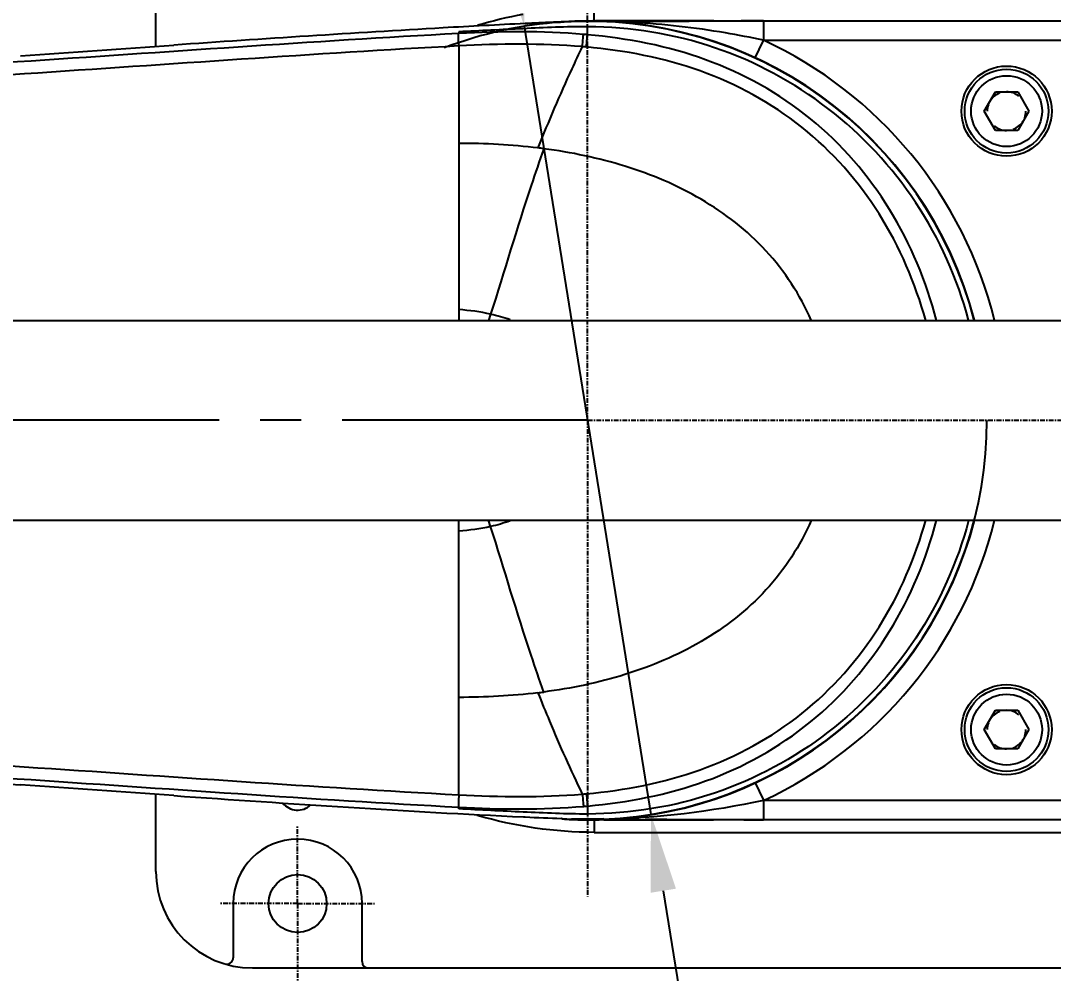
# Model space of a CAD drawing. Header units: millimetres. Extents: x 4086 to 8300, y 123 to 1549.
# Drawn here: x 6904.4 to 6984.5, y 694.1 to 768.1 of the extents above; entities that cross this region are included whole.
import ezdxf

# ---------------------------------------------------------------- set-up
doc = ezdxf.new("R2010")
doc.units = ezdxf.units.MM
doc.linetypes.add('CENTER', pattern=[0.6, 0.375, -0.075, 0.075, -0.075])
doc.linetypes.add('CENTER2', pattern=[28.575, 19.05, -3.175, 3.175, -3.175])
for name, color, linetype in [('00_COMPONENTS', 7, 'Continuous'), ('03_ALL_AXES', 7, 'Continuous'), ('51__DRAFT_DIMS', 7, 'Continuous')]:
    doc.layers.add(name, color=color, linetype=linetype)
doc.styles.add('思源黑', font='SourceHanSansCN-Normal.ttf')
doc.dimstyles.new('半径标注', dxfattribs={"dimtxt": 7, "dimasz": 6, "dimexe": 1.25, "dimexo": 0.625, "dimtad": 1, "dimtoh": 1, "dimlfac": 4, "dimdsep": 46, "dimtxsty": '思源黑', "dimcen": 2.5, "dimadec": 0, "dimazin": 0, "dimtfac": 1, "dimtmove": 0, "dimatfit": 3, "dimfxl": 1, "dimarcsym": 0})
doc.dimstyles.new('尺寸标注_细节_1_2比例', dxfattribs={"dimtxt": 7, "dimasz": 6, "dimexe": 2, "dimexo": 1.5, "dimgap": 1, "dimtad": 1, "dimlfac": 2, "dimdsep": 46, "dimtxsty": '思源黑', "dimcen": 0.09, "dimadec": 0, "dimazin": 0, "dimtp": 0.01, "dimtm": 0.01, "dimtfac": 1, "dimtofl": 0, "dimtmove": 0, "dimatfit": 3, "dimfxl": 1, "dimtolj": 1, "dimarcsym": 0})

# ---------------------------------------------------------------- blocks, each defined once
blk = doc.blocks.new('*D1634')
at = {"layer": '51__DRAFT_DIMS', "color": 0, "linetype": 'Continuous', "lineweight": -2}
for p, q in [((6948.346, 776.508), (6948.346, 812.303)), ((7033.346, 745.556), (7033.346, 812.303)), ((6954.346, 810.303), (7027.346, 810.303))]:
    blk.add_line(p, q, dxfattribs=at)
at = {"layer": '51__DRAFT_DIMS', "color": 0}
for points in [[(6954.346, 811.303), (6954.346, 809.303), (6948.346, 810.303)], [(7027.346, 809.303), (7027.346, 811.303), (7033.346, 810.303)]]:
    blk.add_solid(points, dxfattribs=at)
at = {"layer": 'Defpoints', "color": 0}
for p in [(7033.346, 810.303), (6948.346, 775.008), (7033.346, 744.056)]:
    blk.add_point(p, dxfattribs=at)
at = {"layer": '51__DRAFT_DIMS', "color": 0, "insert": (6990.967, 818.555), "char_height": 7, "attachment_point": 2, "style": '思源黑'}
blk.add_mtext('\\A1;170', dxfattribs=at)
blk = doc.blocks.new('*D1645')
at = {"layer": '51__DRAFT_DIMS', "color": 0, "linetype": 'Continuous', "lineweight": -2}
for p, q in [((6942.481, 773.562), (6941.529, 779.486)), ((6943.432, 767.638), (6953.26, 706.475)), ((6954.212, 700.551), (6957.072, 682.751)), ((6987.058, 682.751), (6957.072, 682.751))]:
    blk.add_line(p, q, dxfattribs=at)
at = {"layer": '51__DRAFT_DIMS', "color": 0}
for points in [[(6941.493, 773.403), (6943.468, 773.72), (6943.432, 767.638)], [(6955.199, 700.709), (6953.225, 700.392), (6953.26, 706.475)]]:
    blk.add_solid(points, dxfattribs=at)
at = {"layer": 'Defpoints', "color": 0}
for p in [(6943.432, 767.638), (6953.26, 706.475)]:
    blk.add_point(p, dxfattribs=at)
at = {"layer": '51__DRAFT_DIMS', "color": 0, "insert": (6964.961, 692.407), "char_height": 7, "attachment_point": 1, "style": '思源黑'}
blk.add_mtext('φ124', dxfattribs=at)

msp = doc.modelspace()

# ---------------------------------------------------------------- linework, layer by layer
at = {"layer": '00_COMPONENTS', "color": 7, "linetype": 'Continuous'}
for p, q in [((6914.8463, 766.079), (6914.8463, 772.0561)), ((6948.8462, 768.0553), (6948.8462, 769.0293)), ((6945.0685, 767.9273), (6943.4925, 767.8531)), ((6946.2821, 767.9782), (6945.0685, 767.9273)), ((6946.3456, 767.9811), (6946.2821, 767.9782)), ((6946.373, 767.983), (6946.3745, 767.967)), ((6948.3463, 766.9878), (6948.3463, 767.6088)), ((6958.1298, 768.0554), (6951.1808, 768.0553)), ((6951.6357, 768.0524), (6951.2619, 768.0552)), ((6952.9268, 768.0463), (6952.7842, 768.0466)), ((6959.635, 768.058), (7018.3463, 768.0548)), ((6961.98, 768.057), (6961.98, 766.5592)), ((6938.3463, 767.2079), (6938.3463, 767.0758)), ((6938.3463, 766.1153), (6938.3463, 744.8061)), ((6961.3507, 765.1966), (6961.9509, 766.4931)), ((6961.9509, 766.4931), (6961.98, 766.5582)), ((6961.9818, 766.5571), (7018.3463, 766.5571)), ((6979.1143, 761.0561), (6979.9803, 762.5561)), ((6979.9803, 762.5561), (6981.7123, 762.5561)), ((6981.7123, 762.5561), (6982.5784, 761.0561)), ((6979.9803, 759.5561), (6979.1143, 761.0561)), ((6982.5784, 761.0561), (6981.7123, 759.5561)), ((6981.7123, 759.5561), (6979.9803, 759.5561)), ((6940.8198, 745.2967), (6940.6644, 744.8065)), ((6797.8627, 744.8061), (7004.8463, 744.8061)), ((6797.8609, 729.3061), (7004.8463, 729.3061)), ((6938.3463, 707.9968), (6938.3463, 729.3061)), ((6940.8198, 728.8155), (6940.6644, 729.3056)), ((6979.1143, 713.0561), (6979.9803, 714.5561)), ((6979.9803, 714.5561), (6981.7123, 714.5561)), ((6981.7123, 714.5561), (6982.5784, 713.0561)), ((6979.9803, 711.5561), (6979.1143, 713.0561)), ((6982.5784, 713.0561), (6981.7123, 711.5561)), ((6981.7123, 711.5561), (6979.9803, 711.5561)), ((6961.3507, 708.9156), (6961.9509, 707.619)), ((6914.8463, 702.0561), (6914.8463, 708.0332)), ((6961.9509, 707.619), (6961.98, 707.554)), ((6961.98, 707.554), (6961.98, 706.0551)), ((7018.3463, 707.555), (6961.9818, 707.555)), ((6938.3463, 706.9043), (6938.3463, 707.0363)), ((6948.3463, 707.1243), (6948.3463, 706.5033)), ((6943.3608, 706.2804), (6943.5066, 706.2737)), ((6946.3183, 706.1629), (6946.3765, 706.1611)), ((6947.0963, 706.1316), (6947.0963, 706.0814)), ((6948.8462, 706.0568), (6948.8462, 705.0828)), ((6949.5963, 706.1445), (6949.5963, 706.0813)), ((6949.5963, 706.0654), (6951.4849, 706.0612)), ((6951.1012, 706.0558), (6951.485, 706.0587)), ((6951.1052, 706.0568), (6958.1017, 706.0568)), ((7018.3463, 706.0574), (6959.635, 706.0541)), ((6961.8266, 706.0535), (6961.98, 706.0535)), ((6948.8462, 705.0814), (7018.3463, 705.0825)), ((6920.8463, 699.5561), (6920.8463, 695.3479)), ((6930.8463, 695.0561), (6930.8463, 699.5561)), ((6922.3463, 694.5561), (7012.8463, 694.5561))]:
    msp.add_line(p, q, dxfattribs=at)
for centre, radius in [((6980.8463, 761.0561), 3.5), ((6980.8463, 761.0561), 3.25), ((6980.8463, 761.0561), 2.75), ((6980.8463, 713.0561), 3.5), ((6980.8463, 713.0561), 3.25), ((6980.8463, 713.0561), 2.75), ((6925.8463, 699.5561), 2.25)]:
    msp.add_circle(centre, radius, dxfattribs=at)
for centre, radius, start, end in [((6948.8465, 737.1638), 31.866, 99.968949, 106.499561), ((6983.0378, -34.722), 803.5487, 92.8206354, 93.2747566), ((6948.3463, 737.0561), 30.9999, 14.543117, 94.410682), ((6948.3463, 737.0561), 30.9738, 14.49289, 93.649994), ((6953.4943, 1023.5327), 255.4896, 269.499142, 269.654234), ((6947.3893, 694.421), 73.6563, 86.524204, 86.985409), ((6953.6404, 1051.2953), 283.2499, 269.594501, 269.826816), ((6953.1863, 971.6997), 203.6557, 269.652899, 269.886896), ((6943.9055, 717.1249), 50.0605, 84.910617, 85.268248), ((6947.8774, 701.7837), 66.2908, 77.717393, 80.315137), ((6808.2836, 2213.0184), 1450.8582, 273.7968616, 274.2669083), ((6943.0859, 719.3935), 46.9218, 83.697562, 84.072639), ((6948.3463, 737.0561), 32.5, 13.84152, 65.193438), ((6980.8463, 761.0561), 1.5, 109.997627, 150), ((6980.8463, 761.0561), 1.5, 49.997627, 90), ((6980.8463, 761.0561), 1.5, 159.999704, 180), ((6980.8463, 761.0561), 1.5, 339.999704, 0), ((6980.8463, 761.0561), 1.5, 229.997627, 270), ((6980.8463, 761.0561), 1.5, 289.997627, 330), ((6939.3227, 715.8175), 42.6948, 82.435493, 83.048857), ((6948.3463, 737.0561), 30.9738, 272.3129, 345.507597), ((6948.3463, 737.0561), 30.9999, 272.310945, 345.479846), ((6948.3463, 737.0561), 32.5, 294.806561, 346.157458), ((6939.3227, 758.2947), 42.6948, 276.951143, 277.564507), ((6980.8463, 713.0561), 1.5, 109.997627, 150), ((6980.8463, 713.0561), 1.5, 49.997627, 90), ((6980.8463, 713.0561), 1.5, 159.999704, 180), ((6980.8463, 713.0561), 1.5, 339.999704, 0), ((6980.8463, 713.0561), 1.5, 289.997627, 330), ((6980.8463, 713.0561), 1.5, 229.997627, 270), ((6807.397, -751.4849), 1463.4679, 85.7351167, 86.2011139), ((6943.0859, 754.7187), 46.9218, 275.927361, 276.302438), ((6925.8463, 708.3061), 1.5, 219.119733, 312.92819), ((6943.9055, 756.9873), 50.0605, 274.731752, 275.089383), ((6952.3493, 894.8276), 188.7611, 267.314955, 268.169088), ((6948.3463, 737.0561), 30.9999, 266.336167, 267.689055), ((6948.3463, 737.0561), 30.9737, 266.350006, 267.6871), ((6948.0646, 728.9653), 22.9042, 267.577046, 268.105025), ((6947.7975, 721.0754), 15.0097, 268.128167, 268.530994), ((6948.4774, 746.607), 40.5509, 268.495486, 270.544603), ((6948.4146, 753.4632), 47.4073, 270.541688, 271.428316), ((6946.6059, 1218.3248), 512.2888, 270.350162, 270.502772), ((6953.9045, 376.7421), 329.3254, 90.25202, 90.420946), ((6925.8463, 699.5561), 5, 0, 180), ((6922.3463, 702.0561), 7.5, 180, 270), ((6920.3463, 695.3479), 0.5, 253.39845, 0), ((6931.3463, 695.0561), 0.5, 180, 270)]:
    msp.add_arc(centre, radius, start, end, dxfattribs=at)
for points, knots in [([(6948.3463, 767.6088), (6946.6781, 767.6158), (6943.3436, 767.4545), (6940.0118, 767.2979), (6938.3463, 767.2079)], [0, 0, 0, 0, 0.5000482, 1, 1, 1, 1]), ([(6943.4955, 767.8531), (6943.7408, 767.8651), (6944.4535, 767.9054), (6947.084, 767.9889), (6946.3704, 767.9827)], [0, 0, 0, 0, 0.2559911, 1, 1, 1, 1]), ([(6977.893, 744.8346), (6977.0448, 748.0556), (6974.2661, 754.2655), (6967.3284, 761.6897), (6958.382, 766.5136), (6951.6737, 767.5948), (6948.3463, 767.6088)], [0, 0, 0, 0, 0.2501332, 0.5001625, 0.7501157, 1, 1, 1, 1]), ([(6938.3463, 767.0758), (6926.9244, 766.4656), (6909.8121, 765.2044), (6886.9799, 763.7808), (6869.8446, 762.9055), (6852.703, 762.1715), (6835.5582, 761.5186), (6821.2651, 761.1409), (6809.8253, 761.109), (6804.1098, 761.3439), (6801.2539, 761.4851)], [0, 0, 0, 0, 0.2500026, 0.3750039, 0.500005, 0.6250059, 0.7500068, 0.875005, 0.9375029, 1, 1, 1, 1]), ([(6938.3464, 766.1152), (6938.3419, 766.2407), (6938.3388, 766.4649), (6938.3209, 766.7709), (6938.3487, 766.9442), (6938.3247, 767.0619), (6938.3463, 767.0758)], [0, 0, 0, 0, 0.3917661, 0.7101686, 0.919826, 1, 1, 1, 1]), ([(6947.9311, 766.0614), (6947.9504, 766.2799), (6947.9953, 766.5941), (6948.0027, 766.9199), (6948.0351, 767.015)], [0, 0, 0, 0, 0.6858807, 1, 1, 1, 1]), ([(6948.2372, 766.0347), (6948.2577, 766.2527), (6948.3033, 766.5672), (6948.3147, 766.8921), (6948.3463, 766.9878)], [0, 0, 0, 0, 0.6846977, 1, 1, 1, 1]), ([(6975.4206, 744.81), (6974.6257, 747.8238), (6972.1968, 753.6732), (6965.9902, 760.8962), (6957.6516, 765.5213), (6951.4516, 766.7074), (6948.3463, 766.9878)], [0, 0, 0, 0, 0.2501149, 0.4999872, 0.7497994, 1, 1, 1, 1]), ([(6938.3463, 766.1153), (6927.1055, 765.5122), (6904.6513, 763.8513), (6876.5546, 762.226), (6854.0615, 761.2532), (6837.189, 760.5922), (6823.123, 760.197), (6811.8656, 760.0929), (6806.238, 760.2528), (6803.4266, 760.3753)], [0, 0, 0, 0, 0.2500025, 0.5000023, 0.6250035, 0.7500048, 0.8750039, 0.9375031, 1, 1, 1, 1]), ([(6947.9311, 766.0614), (6947.6531, 765.4896), (6946.4281, 762.9035), (6945.3076, 760.2683), (6944.4898, 758.1985)], [0, 0, 0, 0, 0.2222149, 1, 1, 1, 1]), ([(6974.5703, 744.8097), (6973.7732, 747.7101), (6971.3647, 753.3295), (6965.2939, 760.2274), (6957.2181, 764.6293), (6951.2346, 765.7634), (6948.2372, 766.0347)], [0, 0, 0, 0, 0.2500835, 0.4999474, 0.7497685, 1, 1, 1, 1]), ([(6944.9432, 758.1409), (6944.6054, 757.1946), (6943.1442, 752.9412), (6941.8749, 748.6257), (6940.8198, 745.2967)], [0, 0, 0, 0, 0.2234213, 1, 1, 1, 1]), ([(6965.681, 744.8253), (6964.842, 746.7951), (6962.4384, 750.4663), (6957.2829, 754.4624), (6951.3005, 756.9847), (6947.0727, 757.8579), (6944.9432, 758.1407)], [0, 0, 0, 0, 0.2495448, 0.4994355, 0.7496147, 1, 1, 1, 1]), ([(6965.681, 729.2868), (6964.842, 727.3171), (6962.4384, 723.6458), (6957.2829, 719.6498), (6951.3005, 717.1275), (6947.0727, 716.2542), (6944.9432, 715.9714)], [0, 0, 0, 0, 0.2495448, 0.4994355, 0.7496147, 1, 1, 1, 1]), ([(6948.2372, 708.0775), (6951.2347, 708.3488), (6957.2185, 709.483), (6965.2946, 713.8853), (6971.3654, 720.7835), (6973.7736, 726.4031), (6974.5706, 729.3033)], [0, 0, 0, 0, 0.250233, 0.5000677, 0.7499369, 1, 1, 1, 1]), ([(6948.3463, 707.1243), (6951.4518, 707.4047), (6957.6521, 708.591), (6965.9911, 713.2166), (6972.1976, 720.4402), (6974.6262, 726.2897), (6975.4209, 729.3034)], [0, 0, 0, 0, 0.2502021, 0.5000282, 0.7499049, 1, 1, 1, 1]), ([(6977.893, 729.2775), (6977.0448, 726.0566), (6974.2661, 719.8467), (6967.3284, 712.4224), (6958.382, 707.5986), (6951.6737, 706.5173), (6948.3463, 706.5033)], [0, 0, 0, 0, 0.2501332, 0.5001625, 0.7501157, 1, 1, 1, 1]), ([(6944.9432, 715.9713), (6944.6054, 716.9175), (6943.1442, 721.171), (6941.8749, 725.4865), (6940.8198, 728.8155)], [0, 0, 0, 0, 0.2234213, 1, 1, 1, 1]), ([(6944.4898, 715.9137), (6944.781, 715.1765), (6945.8575, 712.5253), (6947.0265, 709.9113), (6947.9311, 708.0508)], [0, 0, 0, 0, 0.277001, 1, 1, 1, 1]), ([(6803.381, 713.7349), (6806.1933, 713.8577), (6811.8227, 714.0191), (6823.084, 713.9161), (6837.1548, 713.5212), (6854.033, 712.8602), (6876.5336, 711.8873), (6904.6399, 710.2616), (6927.1017, 708.6003), (6938.3463, 707.9968)], [0, 0, 0, 0, 0.062497, 0.1249962, 0.2499953, 0.3749966, 0.4999977, 0.7499975, 1, 1, 1, 1]), ([(6800.3238, 712.179), (6802.4905, 712.2869), (6806.8248, 712.4924), (6815.5026, 712.6302), (6826.3495, 712.4314), (6839.3595, 712.028), (6856.7018, 711.3489), (6878.3754, 710.3923), (6895.6998, 709.3431), (6904.3584, 708.7675)], [0, 0, 0, 0, 0.0625, 0.1249988, 0.249997, 0.3749975, 0.4999985, 0.7499996, 1, 1, 1, 1]), ([(6801.235, 712.6261), (6804.0913, 712.7675), (6809.8075, 713.0029), (6821.2489, 712.9717), (6835.544, 712.594), (6852.6912, 711.9412), (6869.8351, 711.207), (6886.9728, 710.3318), (6909.8081, 708.908), (6926.9228, 707.6467), (6938.3463, 707.0363)], [0, 0, 0, 0, 0.0624972, 0.1249952, 0.2499933, 0.3749942, 0.4999951, 0.6249962, 0.7499975, 1, 1, 1, 1]), ([(6938.3463, 707.9961), (6938.3419, 707.8707), (6938.3388, 707.6466), (6938.3208, 707.3409), (6938.3487, 707.1677), (6938.3247, 707.0501), (6938.3463, 707.0363)], [0, 0, 0, 0, 0.3917999, 0.7101905, 0.9198295, 1, 1, 1, 1]), ([(6947.9311, 708.0508), (6947.9504, 707.8323), (6947.9953, 707.518), (6948.0027, 707.1923), (6948.0351, 707.0972)], [0, 0, 0, 0, 0.6858807, 1, 1, 1, 1]), ([(6948.2372, 708.0775), (6948.2577, 707.8595), (6948.3033, 707.5449), (6948.3147, 707.2201), (6948.3463, 707.1243)], [0, 0, 0, 0, 0.6846977, 1, 1, 1, 1]), ([(6948.3463, 706.5033), (6946.6781, 706.4963), (6943.3436, 706.6577), (6940.0118, 706.8142), (6938.3463, 706.9043)], [0, 0, 0, 0, 0.5000482, 1, 1, 1, 1]), ([(6946.3805, 706.1608), (6946.3725, 706.1606), (6946.3513, 706.1616), (6946.3301, 706.1625), (6946.3169, 706.1632)], [0, 0, 0, 0, 0.3765524, 1, 1, 1, 1]), ([(6946.3805, 706.1608), (6946.3801, 706.1577), (6946.3727, 706.1545), (6946.3748, 706.1478), (6946.3745, 706.1452)], [0, 0, 0, 0, 0.5431135, 1, 1, 1, 1])]:
    msp.add_open_spline(points, degree=3, knots=knots, dxfattribs=at)
for points in [[(6951.2629, 767.9753), (6950.4943, 768.0158), (6949.7248, 768.0445), (6948.9552, 768.0531)], [(6948.9555, 768.0678), (6949.724, 768.0704), (6950.4925, 768.0595), (6951.261, 768.0528)], [(6951.2619, 768.0552), (6950.4933, 768.061), (6949.7246, 768.07), (6948.9559, 768.0677)], [(6959.0295, 767.1297), (6956.6568, 767.5339), (6954.2572, 767.7959), (6951.8548, 767.9418)], [(6952.7843, 768.0444), (6955.0679, 768.04), (6957.3514, 768.0606), (6959.635, 768.0598)], [(6961.98, 768.0587), (6961.4038, 768.0588), (6960.8276, 768.0587), (6960.2514, 768.0582)], [(6937.1357, 767.5145), (6930.1644, 767.1239), (6923.1976, 766.6563), (6916.2315, 766.1816)], [(6948.0351, 767.015), (6944.8168, 767.2853), (6941.5714, 767.2479), (6938.3463, 767.0758)], [(6947.9311, 766.0614), (6944.7471, 766.3262), (6941.5367, 766.2872), (6938.3463, 766.116)], [(6944.4898, 758.1985), (6942.4536, 758.4467), (6940.3976, 758.5561), (6938.3463, 758.5561)], [(6940.8198, 745.2967), (6940.0069, 745.4779), (6939.1769, 745.589), (6938.3463, 745.6498)], [(6942.3272, 744.8594), (6941.8356, 745.0382), (6941.3304, 745.1828), (6940.8198, 745.2967)], [(6942.3272, 729.2528), (6941.8356, 729.0739), (6941.3304, 728.9293), (6940.8198, 728.8155)], [(6940.8198, 728.8155), (6940.0069, 728.6342), (6939.1769, 728.5232), (6938.3463, 728.4623)], [(6944.4898, 715.9137), (6942.4536, 715.6654), (6940.3976, 715.5561), (6938.3463, 715.5561)], [(6916.2315, 707.9306), (6925.2704, 707.3146), (6934.3106, 706.6976), (6943.3608, 706.2804)], [(6938.3463, 707.9962), (6941.5367, 707.825), (6944.7471, 707.7859), (6947.9311, 708.0508)], [(6961.98, 707.5539), (6957.9149, 706.6826), (6953.7524, 706.1732), (6949.5963, 706.0705)], [(6938.3463, 707.0363), (6941.5714, 706.8643), (6944.8168, 706.8269), (6948.0351, 707.0972)], [(6948.8462, 705.0814), (6945.7915, 705.0864), (6942.706, 705.5309), (6939.7776, 706.4001)], [(6947.0963, 706.1316), (6947.9295, 706.1141), (6948.7636, 706.1128), (6949.5963, 706.1445)], [(6951.4849, 706.0612), (6950.8554, 706.0562), (6950.2259, 706.0479), (6949.5964, 706.045)], [(6952.4559, 706.0644), (6952.5919, 706.0649), (6952.7279, 706.0654), (6952.8639, 706.0657)], [(6959.635, 706.0523), (6957.3514, 706.0516), (6955.0679, 706.0721), (6952.7843, 706.0678)], [(6960.4715, 706.0538), (6960.9232, 706.0535), (6961.3749, 706.0534), (6961.8266, 706.0535)]]:
    msp.add_open_spline(points, degree=3, dxfattribs=at)
at = {"layer": '03_ALL_AXES', "color": 7, "linetype": 'CENTER'}
for p, q in [((6948.3463, 737.0597), (6948.3463, 774.0077)), ((6948.3463, 737.0597), (7028.0543, 737.0597)), ((6948.3463, 737.0597), (6948.3463, 700.1117)), ((6925.8463, 699.5561), (6925.8463, 705.5561)), ((6925.8463, 699.5561), (6919.8463, 699.5561)), ((6925.8463, 699.5561), (6931.8464, 699.5561)), ((6925.8463, 699.5561), (6925.8463, 693.556))]:
    msp.add_line(p, q, dxfattribs=at)
at = {"layer": '03_ALL_AXES', "color": 7, "linetype": 'CENTER2'}
msp.add_line((6948.3463, 737.0597), (6617.5368, 737.0597), dxfattribs=at)
at = {"layer": '51__DRAFT_DIMS', "color": 7, "linetype": 'Continuous'}
for start, end in [(93.649994, 111.054908), (285.509788, 0)]:
    msp.add_arc((6948.3463, 737.0561), 30.9738, start, end, dxfattribs=at)

# ---------------------------------------------------------------- dimensions: what is measured, and where the dimension line sits
dim = msp.add_linear_dim(base=(7033.3463, 810.3026), p1=(6948.3463, 775.0077), p2=(7033.3463, 744.0561), dimstyle='尺寸标注_细节_1_2比例', dxfattribs=at)
dim.commit()
dim.dimension.update_dxf_attribs({"geometry": '*D1634', "text_midpoint": (6990.9672, 810.3026), "dimtype": 160})
dim = msp.add_diameter_dim_2p(p1=(6943.4324, 767.6376), p2=(6953.2602, 706.4746), text='φ124', dimstyle='半径标注', override={"dimtxsty": '思源黑'}, dxfattribs=at)
dim.commit()
dim.dimension.update_dxf_attribs({"geometry": '*D1645', "text_midpoint": (6976.0097, 682.7508), "dimtype": 163})

doc.saveas('drawing.dxf')
